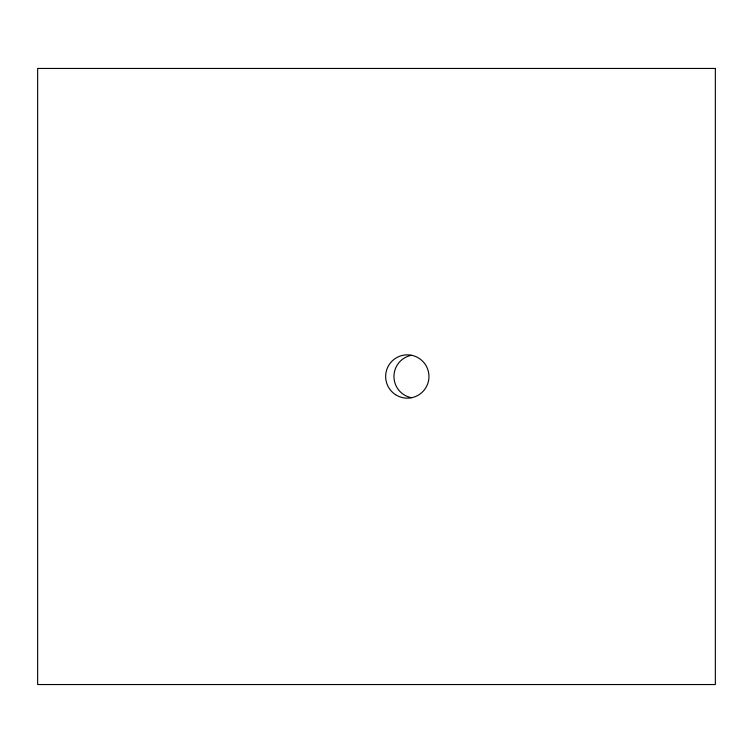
<?xml version="1.0" encoding="UTF-8"?>
<svg xmlns="http://www.w3.org/2000/svg" width="753" height="753" viewBox="0 0 753 753"><rect width="100%" height="100%" fill="white"/><g stroke="black" fill="none" stroke-linecap="round" stroke-linejoin="round"><path stroke-width="1.13" d="M411.458 397.706A21.564 21.376 -90 0 1 411.458 355.294M715.35 68.457L37.65 68.457L37.65 684.543L715.35 684.543L715.35 68.457M395.56 394.694A21.658 21.658 0 0 0 428.937 377.573A21.658 21.658 0 0 0 397.415 357.233A21.658 21.658 0 0 0 395.56 394.694"/></g></svg>
